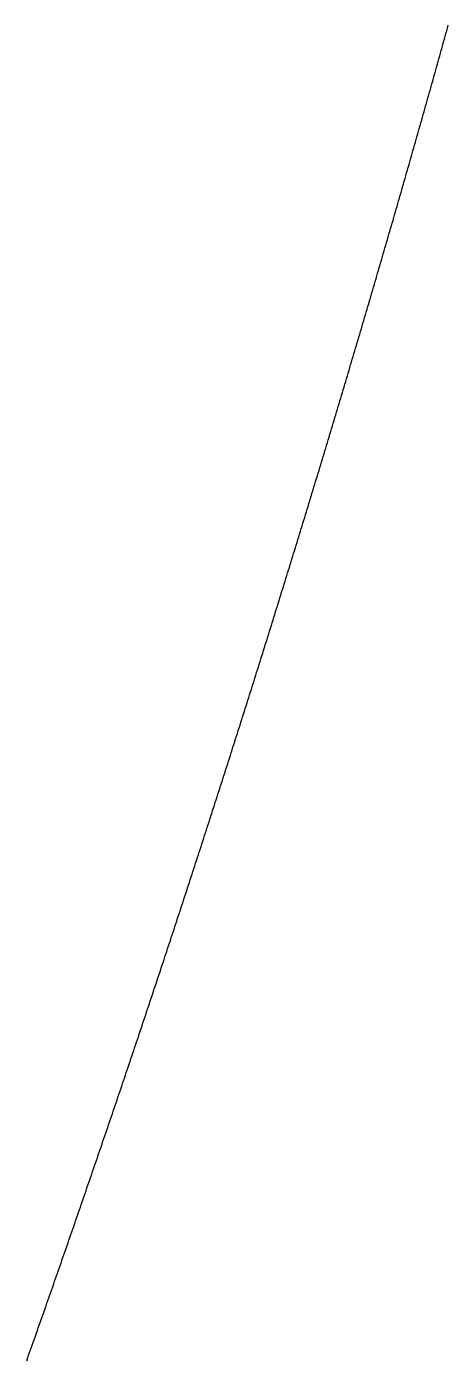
# Model space of a CAD drawing. Extents: x 6805096 to 46905100, y -25788412 to -58651.
# Drawn here: x 45186176 to 45595364, y -19345500 to -18049909 of the extents above; entities that cross this region are included whole.
import ezdxf

# ---------------------------------------------------------------- set-up
doc = ezdxf.new("R2010")
doc.units = 0

msp = doc.modelspace()

# ---------------------------------------------------------------- linework, layer by layer
at = {"layer": 'Layer 1'}
for p, q in [((45591594.532034, -18062111.245141), (45592349.275716, -18059399.863581)), ((45592349.275716, -18059399.863581), (45593103.628741, -18056688.390172)), ((45593103.628741, -18056688.390172), (45593857.591104, -18053976.824959)), ((45593857.591104, -18053976.824959), (45594611.162802, -18051265.167984)), ((45594611.162802, -18051265.167984), (45595364.343831, -18048553.419292)), ((45587814.953903, -18075666.773667), (45588571.650813, -18072955.852011)), ((45588571.650813, -18072955.852011), (45589327.957084, -18070244.838287)), ((45589327.957084, -18070244.838287), (45590083.872715, -18067533.732538)), ((45590083.872715, -18067533.732538), (45590839.397699, -18064822.534808)), ((45590839.397699, -18064822.534808), (45591594.532034, -18062111.245141)), ((45584784.259968, -18086509.53872), (45585542.519389, -18083798.98578)), ((45585542.519389, -18083798.98578), (45586300.388187, -18081088.340595)), ((45586300.388187, -18081088.340595), (45587057.86636, -18078377.603209)), ((45587057.86636, -18078377.603209), (45587814.953903, -18075666.773667)), ((45580987.103674, -18100060.918209), (45581747.316145, -18097350.827153)), ((45581747.316145, -18097350.827153), (45582507.138014, -18094640.643632)), ((45582507.138014, -18094640.643632), (45583266.569277, -18091930.36769)), ((45583266.569277, -18091930.36769), (45584025.609929, -18089219.999371)), ((45584025.609929, -18089219.999371), (45584784.259968, -18086509.53872)), ((45577180.182421, -18113609.984982), (45577942.347844, -18110900.356908)), ((45577942.347844, -18110900.356908), (45578704.122686, -18108190.636151)), ((45578704.122686, -18108190.636151), (45579465.50694, -18105480.822752)), ((45579465.50694, -18105480.822752), (45580226.500604, -18102770.916757)), ((45580226.500604, -18102770.916757), (45580987.103674, -18100060.918209)), ((45573363.496701, -18127156.733539), (45574127.614979, -18124447.569549)), ((45574127.614979, -18124447.569549), (45574891.342694, -18121738.312654)), ((45574891.342694, -18121738.312654), (45575654.679841, -18119028.962898)), ((45575654.679841, -18119028.962898), (45576417.626419, -18116319.520326)), ((45576417.626419, -18116319.520326), (45577180.182421, -18113609.984982)), ((45569537.047006, -18140701.158384), (45570303.11804, -18137992.459576)), ((45570303.11804, -18137992.459576), (45571068.79853, -18135283.667643)), ((45571068.79853, -18135283.667643), (45571834.088473, -18132574.782631)), ((45571834.088473, -18132574.782631), (45572598.987865, -18129865.804581)), ((45572598.987865, -18129865.804581), (45573363.496701, -18127156.733539)), ((45566468.857518, -18151535.021493), (45567236.490686, -18148826.695622)), ((45567236.490686, -18148826.695622), (45568003.733325, -18146118.276451)), ((45568003.733325, -18146118.276451), (45568770.585434, -18143409.764024)), ((45568770.585434, -18143409.764024), (45569537.047006, -18140701.158384)), ((45562624.833906, -18165075.249801), (45563394.419653, -18162367.391092)), ((45563394.419653, -18162367.391092), (45564163.614891, -18159659.438862)), ((45564163.614891, -18159659.438862), (45564932.419617, -18156951.393157)), ((45564932.419617, -18156951.393157), (45565700.833828, -18154243.254019)), ((45565700.833828, -18154243.254019), (45566468.857518, -18151535.021493)), ((45558771.047695, -18178613.139003), (45559542.585922, -18175905.748555)), ((45559542.585922, -18175905.748555), (45560313.73366, -18173198.264366)), ((45560313.73366, -18173198.264366), (45561084.490906, -18170490.686482)), ((45561084.490906, -18170490.686482), (45561854.857656, -18167783.014946)), ((45561854.857656, -18167783.014946), (45562624.833906, -18165075.249801)), ((45554907.499377, -18192148.6836), (45555680.989985, -18189441.762513)), ((45555680.989985, -18189441.762513), (45556454.090126, -18186734.747466)), ((45556454.090126, -18186734.747466), (45557226.799793, -18184027.638502)), ((45557226.799793, -18184027.638502), (45557999.118985, -18181320.435666)), ((45557999.118985, -18181320.435666), (45558771.047695, -18178613.139003)), ((45551034.189442, -18205681.878097), (45551809.632335, -18202975.427469)), ((45551809.632335, -18202975.427469), (45552584.684778, -18200268.882662)), ((45552584.684778, -18200268.882662), (45553359.346769, -18197562.243719)), ((45553359.346769, -18197562.243719), (45554133.618303, -18194855.510684)), ((45554133.618303, -18194855.510684), (45554907.499377, -18192148.6836)), ((45547928.513461, -18216506.737926), (45548705.51811, -18213800.664458)), ((45548705.51811, -18213800.664458), (45549482.132326, -18211094.496635)), ((45549482.132326, -18211094.496635), (45550258.356104, -18208388.2345)), ((45550258.356104, -18208388.2345), (45551034.189442, -18205681.878097)), ((45544037.633855, -18230035.688384), (45544816.590611, -18227330.087356)), ((45544816.590611, -18227330.087356), (45545595.156954, -18224624.391753)), ((45545595.156954, -18224624.391753), (45546373.332879, -18221918.601617)), ((45546373.332879, -18221918.601617), (45547151.118382, -18219212.716993)), ((45547151.118382, -18219212.716993), (45547928.513461, -18216506.737926)), ((45540136.99401, -18243562.273348), (45540917.902775, -18240857.145859)), ((45540917.902775, -18240857.145859), (45541698.421146, -18238151.923574)), ((45541698.421146, -18238151.923574), (45542478.549119, -18235446.606537)), ((45542478.549119, -18235446.606537), (45543258.28669, -18232741.194793)), ((45543258.28669, -18232741.194793), (45544037.633855, -18230035.688384)), ((45536226.594417, -18257086.487318), (45537009.455092, -18254381.834467)), ((45537009.455092, -18254381.834467), (45537791.925392, -18251677.086601)), ((45537791.925392, -18251677.086601), (45538574.005315, -18248972.243763)), ((45538574.005315, -18248972.243763), (45539355.694856, -18246267.305997)), ((45539355.694856, -18246267.305997), (45540136.99401, -18243562.273348)), ((45533091.248053, -18267904.147684), (45533875.670186, -18265199.875336)), ((45533875.670186, -18265199.875336), (45534659.70196, -18262495.507796)), ((45534659.70196, -18262495.507796), (45535443.343371, -18259791.045109)), ((45535443.343371, -18259791.045109), (45536226.594417, -18257086.487318)), ((45529163.282151, -18281424.080012), (45529949.656017, -18278720.284281)), ((45529949.656017, -18278720.284281), (45530735.639544, -18276016.393139)), ((45530735.639544, -18276016.393139), (45531521.232728, -18273312.40663)), ((45531521.232728, -18273312.40663), (45532306.435566, -18270608.324797)), ((45532306.435566, -18270608.324797), (45533091.248053, -18267904.147684)), ((45525225.557876, -18294941.625953), (45526013.883377, -18292238.30794)), ((45526013.883377, -18292238.30794), (45526801.818559, -18289534.894295)), ((45526801.818559, -18289534.894295), (45527589.363418, -18286831.385063)), ((45527589.363418, -18286831.385063), (45528376.51795, -18284127.780287)), ((45528376.51795, -18284127.780287), (45529163.282151, -18281424.080012)), ((45521278.075721, -18308456.780009), (45522068.352759, -18305753.940813)), ((45522068.352759, -18305753.940813), (45522858.239497, -18303051.005765)), ((45522858.239497, -18303051.005765), (45523647.735932, -18300347.97491)), ((45523647.735932, -18300347.97491), (45524436.84206, -18297644.848291)), ((45524436.84206, -18297644.848291), (45525225.557876, -18294941.625953)), ((45517320.836176, -18321969.536683), (45518113.064653, -18319267.177403)), ((45518113.064653, -18319267.177403), (45518904.90285, -18316564.722051)), ((45518904.90285, -18316564.722051), (45519696.350762, -18313862.170673)), ((45519696.350762, -18313862.170673), (45520487.408387, -18311159.523311)), ((45520487.408387, -18311159.523311), (45521278.075721, -18308456.780009)), ((45514148.019551, -18332778.012213), (45514941.809107, -18330076.037657)), ((45514941.809107, -18330076.037657), (45515735.2084, -18327373.966854)), ((45515735.2084, -18327373.966854), (45516528.217424, -18324671.799848)), ((45516528.217424, -18324671.799848), (45517320.836176, -18321969.536683)), ((45510173.217944, -18346286.439744), (45510968.958762, -18343584.947084)), ((45510968.958762, -18343584.947084), (45511764.309336, -18340883.357957)), ((45511764.309336, -18340883.357957), (45512559.269661, -18338181.672406)), ((45512559.269661, -18338181.672406), (45513353.839734, -18335479.890477)), ((45513353.839734, -18335479.890477), (45514148.019551, -18332778.012213)), ((45506188.660325, -18359792.454499), (45506986.352306, -18357091.444834)), ((45506986.352306, -18357091.444834), (45507783.654063, -18354390.338482)), ((45507783.654063, -18354390.338482), (45508580.56559, -18351689.135487)), ((45508580.56559, -18351689.135487), (45509377.086886, -18348987.835893)), ((45509377.086886, -18348987.835893), (45510173.217944, -18346286.439744)), ((45502194.347183, -18373296.05098), (45502993.99023, -18370595.52541)), ((45502993.99023, -18370595.52541), (45503793.243071, -18367894.902932)), ((45503793.243071, -18367894.902932), (45504592.105703, -18365194.183592)), ((45504592.105703, -18365194.183592), (45505390.578122, -18362493.367433)), ((45505390.578122, -18362493.367433), (45506188.660325, -18359792.454499)), ((45498190.279012, -18386797.22369), (45498991.873025, -18384097.183314)), ((45498991.873025, -18384097.183314), (45499793.076853, -18381397.04581)), ((45499793.076853, -18381397.04581), (45500593.890491, -18378696.811225)), ((45500593.890491, -18378696.811225), (45501394.313936, -18375996.4796)), ((45501394.313936, -18375996.4796), (45502194.347183, -18373296.05098)), ((45494980.001184, -18397596.413047), (45495783.155899, -18394896.761618)), ((45495783.155899, -18394896.761618), (45496585.920445, -18392197.012886)), ((45496585.920445, -18392197.012886), (45497388.294818, -18389497.166895)), ((45497388.294818, -18389497.166895), (45498190.279012, -18386797.22369)), ((45490958.375197, -18411093.209114), (45491763.480702, -18408394.044858)), ((45491763.480702, -18408394.044858), (45492568.196058, -18405694.783079)), ((45492568.196058, -18405694.783079), (45493372.521259, -18402995.423822)), ((45493372.521259, -18402995.423822), (45494176.456302, -18400295.96713)), ((45494176.456302, -18400295.96713), (45494980.001184, -18397596.413047)), ((45486926.995556, -18424587.566015), (45487734.051753, -18421888.890032)), ((45487734.051753, -18421888.890032), (45488540.71782, -18419190.116306)), ((45488540.71782, -18419190.116306), (45489346.993752, -18416491.244882)), ((45489346.993752, -18416491.244882), (45490152.879546, -18413792.275803)), ((45490152.879546, -18413792.275803), (45490958.375197, -18411093.209114)), ((45482885.862753, -18438079.478253), (45483694.869543, -18435381.291642)), ((45483694.869543, -18435381.291642), (45484503.486223, -18432683.007069)), ((45484503.486223, -18432683.007069), (45485311.712787, -18429984.624577)), ((45485311.712787, -18429984.624577), (45486119.549233, -18427286.144211)), ((45486119.549233, -18427286.144211), (45486926.995556, -18424587.566015)), ((45478834.97728, -18451568.94033), (45479645.934564, -18448871.244191)), ((45479645.934564, -18448871.244191), (45480456.501758, -18446173.44987)), ((45480456.501758, -18446173.44987), (45481266.678857, -18443475.557411)), ((45481266.678857, -18443475.557411), (45482076.465857, -18440777.566857)), ((45482076.465857, -18440777.566857), (45482885.862753, -18438079.478253)), ((45475587.247308, -18462358.742181), (45476399.764918, -18459661.439212)), ((45476399.764918, -18459661.439212), (45477211.892452, -18456964.037884)), ((45477211.892452, -18456964.037884), (45478023.629907, -18454266.538242)), ((45478023.629907, -18454266.538242), (45478834.97728, -18451568.94033)), ((45471518.808265, -18475843.780114), (45472333.276193, -18473146.969596)), ((45472333.276193, -18473146.969596), (45473147.354065, -18470450.0605)), ((45473147.354065, -18470450.0605), (45473961.041877, -18467753.052869)), ((45473961.041877, -18467753.052869), (45474774.339626, -18465055.946748)), ((45474774.339626, -18465055.946748), (45475587.247308, -18462358.742181)), ((45467440.617927, -18489326.352493), (45468257.036075, -18486630.035526)), ((45468257.036075, -18486630.035526), (45469073.064186, -18483933.61976)), ((45469073.064186, -18483933.61976), (45469888.702258, -18481237.10524)), ((45469888.702258, -18481237.10524), (45470703.950285, -18478540.49201)), ((45470703.950285, -18478540.49201), (45471518.808265, -18475843.780114)), ((45463352.676787, -18502806.45382), (45464171.045055, -18500110.631502)), ((45464171.045055, -18500110.631502), (45464989.023308, -18497414.710167)), ((45464989.023308, -18497414.710167), (45465806.61154, -18494718.689858)), ((45465806.61154, -18494718.689858), (45466623.809748, -18492022.570619)), ((45466623.809748, -18492022.570619), (45467440.617927, -18489326.352493)), ((45459254.985334, -18516284.078596), (45460075.303626, -18513588.752029)), ((45460075.303626, -18513588.752029), (45460895.231921, -18510893.326223)), ((45460895.231921, -18510893.326223), (45461714.770215, -18508197.801224)), ((45461714.770215, -18508197.801224), (45462533.918505, -18505502.177075)), ((45462533.918505, -18505502.177075), (45463352.676787, -18502806.45382)), ((45455969.812278, -18527064.391606), (45456791.690518, -18524369.462431)), ((45456791.690518, -18524369.462431), (45457613.178776, -18521674.433841)), ((45457613.178776, -18521674.433841), (45458434.27705, -18518979.305881)), ((45458434.27705, -18518979.305881), (45459254.985334, -18516284.078596)), ((45451854.571503, -18540537.544738), (45452678.399589, -18537843.113292)), ((45452678.399589, -18537843.113292), (45453501.837713, -18535148.582211)), ((45453501.837713, -18535148.582211), (45454324.885872, -18532453.951541)), ((45454324.885872, -18532453.951541), (45455147.544062, -18529759.221324)), ((45455147.544062, -18529759.221324), (45455969.812278, -18527064.391606)), ((45447729.581793, -18554008.205927), (45448555.359626, -18551314.273308)), ((45448555.359626, -18551314.273308), (45449380.747518, -18548620.240836)), ((45449380.747518, -18548620.240836), (45450205.745464, -18545926.108555)), ((45450205.745464, -18545926.108555), (45451030.35346, -18543231.876507)), ((45451030.35346, -18543231.876507), (45451854.571503, -18540537.544738)), ((45443594.843639, -18567476.369673), (45444422.571121, -18564782.936983)), ((45444422.571121, -18564782.936983), (45445249.908682, -18562089.404219)), ((45445249.908682, -18562089.404219), (45446076.856317, -18559395.771426)), ((45446076.856317, -18559395.771426), (45446903.414022, -18556702.038647)), ((45446903.414022, -18556702.038647), (45447729.581793, -18554008.205927)), ((45439450.357532, -18580942.030481), (45440280.034566, -18578249.098818)), ((45440280.034566, -18578249.098818), (45441109.321697, -18575556.066862)), ((45441109.321697, -18575556.066862), (45441938.218923, -18572862.934657)), ((45441938.218923, -18572862.934657), (45442766.726238, -18570169.702246)), ((45442766.726238, -18570169.702246), (45443594.843639, -18567476.369673)), ((45435296.123964, -18594405.182851), (45436127.750451, -18591712.753316)), ((45436127.750451, -18591712.753316), (45436958.987055, -18589020.223267)), ((45436958.987055, -18589020.223267), (45437789.833773, -18586327.592749)), ((45437789.833773, -18586327.592749), (45438620.290599, -18583634.861806)), ((45438620.290599, -18583634.861806), (45439450.357532, -18580942.030481)), ((45431965.719268, -18605173.894978), (45432798.905247, -18602481.867936)), ((45432798.905247, -18602481.867936), (45433631.701358, -18599789.740205)), ((45433631.701358, -18599789.740205), (45434464.107598, -18597097.511829)), ((45434464.107598, -18597097.511829), (45435296.123964, -18594405.182851)), ((45427793.941509, -18618632.518307), (45428629.076764, -18615940.995372)), ((45428629.076764, -18615940.995372), (45429463.822171, -18613249.371528)), ((45429463.822171, -18613249.371528), (45430298.177726, -18610557.646818)), ((45430298.177726, -18610557.646818), (45431132.143427, -18607865.821287)), ((45431132.143427, -18607865.821287), (45431965.719268, -18605173.894978)), ((45423612.417665, -18632088.617806), (45424449.502097, -18629397.600077)), ((45424449.502097, -18629397.600077), (45425286.196702, -18626706.481218)), ((45425286.196702, -18626706.481218), (45426122.501474, -18624015.261275)), ((45426122.501474, -18624015.261275), (45426958.416412, -18621323.94029)), ((45426958.416412, -18621323.94029), (45427793.941509, -18618632.518307)), ((45419421.148228, -18645542.187976), (45420260.18174, -18642851.676552)), ((45420260.18174, -18642851.676552), (45421098.825443, -18640161.06378)), ((45421098.825443, -18640161.06378), (45421937.079334, -18637470.349702)), ((45421937.079334, -18637470.349702), (45422774.94341, -18634779.534362)), ((45422774.94341, -18634779.534362), (45423612.417665, -18632088.617806)), ((45415220.13369, -18658993.22332), (45416061.116182, -18656303.219302)), ((45416061.116182, -18656303.219302), (45416901.708886, -18653613.113714)), ((45416901.708886, -18653613.113714), (45417741.911798, -18650922.906601)), ((45417741.911798, -18650922.906601), (45418581.724913, -18648232.598007)), ((45418581.724913, -18648232.598007), (45419421.148228, -18645542.187976)), ((45411852.305915, -18669752.222826), (45412694.847522, -18667062.625523)), ((45412694.847522, -18667062.625523), (45413536.999356, -18664372.926475)), ((45413536.999356, -18664372.926475), (45414378.761413, -18661683.125726)), ((45414378.761413, -18661683.125726), (45415220.13369, -18658993.22332)), ((45407633.751432, -18683198.681629), (45408478.241842, -18680509.59371)), ((45408478.241842, -18680509.59371), (45409322.3425, -18677820.403826)), ((45409322.3425, -18677820.403826), (45410166.053401, -18675131.112022)), ((45410166.053401, -18675131.112022), (45411009.37454, -18672441.71834)), ((45411009.37454, -18672441.71834), (45411852.305915, -18669752.222826)), ((45403405.453223, -18696642.590211), (45404251.892339, -18693954.012776)), ((45404251.892339, -18693954.012776), (45405097.941722, -18691265.333156)), ((45405097.941722, -18691265.333156), (45405943.601368, -18688576.551396)), ((45405943.601368, -18688576.551396), (45406788.871272, -18685887.667539)), ((45406788.871272, -18685887.667539), (45407633.751432, -18683198.681629)), ((45399167.411779, -18710083.943076), (45400015.799503, -18707395.877224)), ((45400015.799503, -18707395.877224), (45400863.797513, -18704707.708968)), ((45400863.797513, -18704707.708968), (45401711.405806, -18702019.438351)), ((45401711.405806, -18702019.438351), (45402558.624377, -18699331.065417)), ((45402558.624377, -18699331.065417), (45403405.453223, -18696642.590211)), ((45394919.627594, -18723522.734725), (45395769.963827, -18720835.181556)), ((45395769.963827, -18720835.181556), (45396619.910366, -18718147.525763)), ((45396619.910366, -18718147.525763), (45397469.467207, -18715459.767389)), ((45397469.467207, -18715459.767389), (45398318.634346, -18712771.906479)), ((45398318.634346, -18712771.906479), (45399167.411779, -18710083.943076)), ((45391514.385801, -18734271.920275), (45392366.28077, -18731584.778044)), ((45392366.28077, -18731584.778044), (45393217.786061, -18728897.533013)), ((45393217.786061, -18728897.533013), (45394068.901671, -18726210.185225)), ((45394068.901671, -18726210.185225), (45394919.627594, -18723522.734725)), ((45387249.065917, -18747706.087882), (45388102.909218, -18745019.460314)), ((45388102.909218, -18745019.460314), (45388956.362862, -18742332.729725)), ((45388956.362862, -18742332.729725), (45389809.426842, -18739645.896159)), ((45389809.426842, -18739645.896159), (45390662.101157, -18736958.959661)), ((45390662.101157, -18736958.959661), (45391514.385801, -18734271.920275)), ((45382974.004666, -18761137.67888), (45383829.796202, -18758451.567073)), ((45383829.796202, -18758451.567073), (45384685.198099, -18755765.352026)), ((45384685.198099, -18755765.352026), (45385540.210353, -18753079.033783)), ((45385540.210353, -18753079.033783), (45386394.83296, -18750392.612387)), ((45386394.83296, -18750392.612387), (45387249.065917, -18747706.087882)), ((45378689.202541, -18774566.687772), (45379546.942212, -18771881.092826)), ((45379546.942212, -18771881.092826), (45380404.292265, -18769195.39442)), ((45380404.292265, -18769195.39442), (45381261.252694, -18766509.592598)), ((45381261.252694, -18766509.592598), (45382117.823495, -18763823.687403)), ((45382117.823495, -18763823.687403), (45382974.004666, -18761137.67888)), ((45374394.660032, -18787993.109058), (45375254.347741, -18785308.032073)), ((45375254.347741, -18785308.032073), (45376113.64585, -18782622.851408)), ((45376113.64585, -18782622.851408), (45376972.554356, -18779937.567107)), ((45376972.554356, -18779937.567107), (45377831.073254, -18777252.179213)), ((45377831.073254, -18777252.179213), (45378689.202541, -18774566.687772)), ((45370090.377631, -18801416.937242), (45370952.013279, -18798732.379317)), ((45370952.013279, -18798732.379317), (45371813.259347, -18796047.717493)), ((45371813.259347, -18796047.717493), (45372674.115831, -18793362.951812)), ((45372674.115831, -18793362.951812), (45373534.582728, -18790678.082319)), ((45373534.582728, -18790678.082319), (45374394.660032, -18787993.109058)), ((45366639.939319, -18812154.129061), (45367503.133247, -18809469.987176)), ((45367503.133247, -18809469.987176), (45368365.937612, -18806785.741216)), ((45368365.937612, -18806785.741216), (45369228.352408, -18804101.391223)), ((45369228.352408, -18804101.391223), (45370090.377631, -18801416.937242)), ((45362318.126352, -18825573.275807), (45363183.268042, -18822889.654961)), ((45363183.268042, -18822889.654961), (45364048.020188, -18820205.92982)), ((45364048.020188, -18820205.92982), (45364912.382785, -18817522.100427)), ((45364912.382785, -18817522.100427), (45365776.35583, -18814838.166826)), ((45365776.35583, -18814838.166826), (45366639.939319, -18812154.129061)), ((45357986.574868, -18838989.814056), (45358853.664223, -18836306.71535)), ((45358853.664223, -18836306.71535), (45359720.364052, -18833623.512128)), ((45359720.364052, -18833623.512128), (45360586.674353, -18830940.204434)), ((45360586.674353, -18830940.204434), (45361452.59512, -18828256.792312)), ((45361452.59512, -18828256.792312), (45362318.126352, -18825573.275807)), ((45353645.285361, -18852403.738312), (45354514.322281, -18849721.162844)), ((45354514.322281, -18849721.162844), (45355382.969695, -18847038.48264)), ((45355382.969695, -18847038.48264), (45356251.227601, -18844355.697745)), ((45356251.227601, -18844355.697745), (45357119.095993, -18841672.808203)), ((45357119.095993, -18841672.808203), (45357986.574868, -18838989.814056)), ((45349294.258321, -18865815.043075), (45350165.242708, -18863132.991946)), ((45350165.242708, -18863132.991946), (45351035.837609, -18860450.835861)), ((45351035.837609, -18860450.835861), (45351906.043021, -18857768.574864)), ((45351906.043021, -18857768.574864), (45352775.85894, -18855086.209)), ((45352775.85894, -18855086.209), (45353645.285361, -18852403.738312)), ((45344933.494239, -18879223.72285), (45345806.425995, -18876542.197158)), ((45345806.425995, -18876542.197158), (45346678.968285, -18873860.566291)), ((45346678.968285, -18873860.566291), (45347551.121105, -18871178.830292)), ((45347551.121105, -18871178.830292), (45348422.884452, -18868496.989205)), ((45348422.884452, -18868496.989205), (45349294.258321, -18865815.043075)), ((45341437.872635, -18889948.772983), (45342312.362215, -18887267.668433)), ((45342312.362215, -18887267.668433), (45343186.462345, -18884586.458531)), ((45343186.462345, -18884586.458531), (45344060.173021, -18881905.143322)), ((45344060.173021, -18881905.143322), (45344933.494239, -18879223.72285)), ((45337059.583118, -18903352.713922), (45337936.01989, -18900672.136789)), ((45337936.01989, -18900672.136789), (45338812.067232, -18897991.454084)), ((45338812.067232, -18897991.454084), (45339687.725139, -18895310.665852)), ((45339687.725139, -18895310.665852), (45340562.993608, -18892629.772137)), ((45340562.993608, -18892629.772137), (45341437.872635, -18889948.772983)), ((45332671.557935, -18916754.014478), (45333549.941801, -18914073.965861)), ((45333549.941801, -18914073.965861), (45334427.936257, -18911393.811453)), ((45334427.936257, -18911393.811453), (45335305.541297, -18908713.551298)), ((45335305.541297, -18908713.551298), (45336182.756919, -18906033.18544)), ((45336182.756919, -18906033.18544), (45337059.583118, -18903352.713922)), ((45328273.79758, -18930152.669154), (45329154.128441, -18927473.150153)), ((45329154.128441, -18927473.150153), (45330034.069911, -18924793.525141)), ((45330034.069911, -18924793.525141), (45330913.621986, -18922113.794162)), ((45330913.621986, -18922113.794162), (45331792.784662, -18919433.95726)), ((45331792.784662, -18919433.95726), (45332671.557935, -18916754.014478)), ((45323866.302542, -18943548.67245), (45324748.580301, -18940869.684165)), ((45324748.580301, -18940869.684165), (45325630.468688, -18938190.589649)), ((45325630.468688, -18938190.589649), (45326511.967699, -18935511.388946)), ((45326511.967699, -18935511.388946), (45327393.077331, -18932832.082099)), ((45327393.077331, -18932832.082099), (45328273.79758, -18930152.669154)), ((45319449.073314, -18956942.018871), (45320333.297871, -18954263.562401)), ((45320333.297871, -18954263.562401), (45321217.133077, -18951584.99948)), ((45321217.133077, -18951584.99948), (45322100.578926, -18948906.330152)), ((45322100.578926, -18948906.330152), (45322983.635416, -18946227.55446)), ((45322983.635416, -18946227.55446), (45323866.302542, -18943548.67245)), ((45315908.281644, -18967654.779362), (45316794.06357, -18964976.749135)), ((45316794.06357, -18964976.749135), (45317679.456159, -18962298.612282)), ((45317679.456159, -18962298.612282), (45318564.459409, -18959620.368846)), ((45318564.459409, -18959620.368846), (45319449.073314, -18956942.018871)), ((45311473.532112, -18981043.32955), (45312361.260659, -18978365.833118)), ((45312361.260659, -18978365.833118), (45313248.59989, -18975688.229839)), ((45313248.59989, -18975688.229839), (45314135.5498, -18973010.519758)), ((45314135.5498, -18973010.519758), (45315022.110387, -18970332.702917)), ((45315022.110387, -18970332.702917), (45315908.281644, -18967654.779362)), ((45307029.049765, -18994429.207469), (45307918.724836, -18991752.245931)), ((45307918.724836, -18991752.245931), (45308808.01061, -18989075.177326)), ((45308808.01061, -18989075.177326), (45309696.907083, -18986398.001698)), ((45309696.907083, -18986398.001698), (45310585.414252, -18983720.719092)), ((45310585.414252, -18983720.719092), (45311473.532112, -18981043.32955)), ((45302574.835095, -19007812.40762), (45303466.456591, -19005135.982075)), ((45303466.456591, -19005135.982075), (45304357.68881, -19002459.449244)), ((45304357.68881, -19002459.449244), (45305248.531748, -18999782.809169)), ((45305248.531748, -18999782.809169), (45306138.985401, -18997106.061897)), ((45306138.985401, -18997106.061897), (45307029.049765, -18994429.207469)), ((45298110.888594, -19021192.924505), (45299004.456417, -19018517.036053)), ((45299004.456417, -19018517.036053), (45299897.634982, -19015841.040095)), ((45299897.634982, -19015841.040095), (45300790.424287, -19013164.936674)), ((45300790.424287, -19013164.936674), (45301682.824325, -19010488.725834)), ((45301682.824325, -19010488.725834), (45302574.835095, -19007812.40762)), ((45293637.210753, -19034570.752627), (45294532.724804, -19031895.402368)), ((45294532.724804, -19031895.402368), (45295427.849618, -19029219.944382)), ((45295427.849618, -19029219.944382), (45296322.58519, -19026544.378714)), ((45296322.58519, -19026544.378714), (45297216.931517, -19023868.705407)), ((45297216.931517, -19023868.705407), (45298110.888594, -19021192.924505)), ((45290051.262245, -19045271.075521), (45290948.333209, -19042596.156607)), ((45290948.333209, -19042596.156607), (45291845.014951, -19039921.129791)), ((45291845.014951, -19039921.129791), (45292741.307467, -19037245.995116)), ((45292741.307467, -19037245.995116), (45293637.210753, -19034570.752627)), ((45285560.069231, -19058644.050015), (45286459.086247, -19055969.671273)), ((45286459.086247, -19055969.671273), (45287357.71406, -19053295.184408)), ((45287357.71406, -19053295.184408), (45288255.952667, -19050620.589465)), ((45288255.952667, -19050620.589465), (45289153.802063, -19047945.886488)), ((45289153.802063, -19047945.886488), (45290051.262245, -19045271.075521)), ((45281059.146253, -19072014.320351), (45281960.109222, -19069340.482881)), ((45281960.109222, -19069340.482881), (45282860.683009, -19066666.537067)), ((45282860.683009, -19066666.537067), (45283760.867608, -19063992.482956)), ((45283760.867608, -19063992.482956), (45284660.663017, -19061318.320591)), ((45284660.663017, -19061318.320591), (45285560.069231, -19058644.050015)), ((45276548.493803, -19085381.881033), (45277451.402627, -19082708.585933)), ((45277451.402627, -19082708.585933), (45278353.922288, -19080035.182271)), ((45278353.922288, -19080035.182271), (45279256.052782, -19077361.670091)), ((45279256.052782, -19077361.670091), (45280157.794105, -19074688.049436)), ((45280157.794105, -19074688.049436), (45281059.146253, -19072014.320351)), ((45272028.112372, -19098746.726563), (45272932.966953, -19096073.974933)), ((45272932.966953, -19096073.974933), (45273837.432391, -19093401.114521)), ((45273837.432391, -19093401.114521), (45274741.508681, -19090728.145371)), ((45274741.508681, -19090728.145371), (45275645.19582, -19088055.067527)), ((45275645.19582, -19088055.067527), (45276548.493803, -19085381.881033)), ((45267498.002453, -19112108.851442), (45268404.802692, -19109436.644382)), ((45268404.802692, -19109436.644382), (45269311.213808, -19106764.32832)), ((45269311.213808, -19106764.32832), (45270217.235796, -19104091.903301)), ((45270217.235796, -19104091.903301), (45271122.868652, -19101419.369367)), ((45271122.868652, -19101419.369367), (45272028.112372, -19098746.726563)), ((45262958.164535, -19125468.250173), (45263866.910335, -19122796.588783)), ((45263866.910335, -19122796.588783), (45264775.26703, -19120124.818171)), ((45264775.26703, -19120124.818171), (45265683.234618, -19117452.93838)), ((45265683.234618, -19117452.93838), (45266590.813093, -19114780.949456)), ((45266590.813093, -19114780.949456), (45267498.002453, -19112108.851442)), ((45259319.290373, -19136153.802637), (45260229.59255, -19133482.578574)), ((45260229.59255, -19133482.578574), (45261139.505639, -19130811.245113)), ((45261139.505639, -19130811.245113), (45262049.029635, -19128139.802298)), ((45262049.029635, -19128139.802298), (45262958.164535, -19125468.250173)), ((45254761.943298, -19149508.280448), (45255674.190859, -19146837.604033)), ((45255674.190859, -19146837.604033), (45256586.04935, -19144166.818001)), ((45256586.04935, -19144166.818001), (45257497.518769, -19141495.922395)), ((45257497.518769, -19141495.922395), (45258408.599111, -19138824.917259)), ((45258408.599111, -19138824.917259), (45259319.290373, -19136153.802637)), ((45250194.869602, -19162860.016716), (45251109.062447, -19160189.88905)), ((45251109.062447, -19160189.88905), (45252022.866244, -19157519.651546)), ((45252022.866244, -19157519.651546), (45252936.280987, -19154849.304248)), ((45252936.280987, -19154849.304248), (45253849.306673, -19152178.847201)), ((45253849.306673, -19152178.847201), (45254761.943298, -19149508.280448)), ((45245618.069776, -19176209.005946), (45246534.207808, -19173539.428127)), ((45246534.207808, -19173539.428127), (45247449.95681, -19170869.740251)), ((45247449.95681, -19170869.740251), (45248365.31678, -19168199.942361)), ((45248365.31678, -19168199.942361), (45249280.287711, -19165530.034501)), ((45249280.287711, -19165530.034501), (45250194.869602, -19162860.016716)), ((45241031.544311, -19189555.242638), (45241949.627432, -19186886.215766)), ((45241949.627432, -19186886.215766), (45242867.321542, -19184217.078617)), ((45242867.321542, -19184217.078617), (45243784.626639, -19181547.831235)), ((45243784.626639, -19181547.831235), (45244701.542718, -19178878.473663)), ((45244701.542718, -19178878.473663), (45245618.069776, -19176209.005946)), ((45236435.293699, -19202898.721295), (45237355.32181, -19200230.24647)), ((45237355.32181, -19200230.24647), (45238274.96093, -19197561.661148)), ((45238274.96093, -19197561.661148), (45239194.211057, -19194892.965373)), ((45239194.211057, -19194892.965373), (45240113.072185, -19192224.159188)), ((45240113.072185, -19192224.159188), (45241031.544311, -19189555.242638)), ((45231829.318432, -19216239.436419), (45232751.291435, -19213571.514741)), ((45232751.291435, -19213571.514741), (45233672.875466, -19210903.482345)), ((45233672.875466, -19210903.482345), (45234594.070524, -19208235.339276)), ((45234594.070524, -19208235.339276), (45235514.876603, -19205567.085578)), ((45235514.876603, -19205567.085578), (45236435.293699, -19202898.721295)), ((45228137.536797, -19226910.01508), (45229061.065642, -19224242.536711)), ((45229061.065642, -19224242.536711), (45229984.205532, -19221574.947448)), ((45229984.205532, -19221574.947448), (45230906.956463, -19218907.247336)), ((45230906.956463, -19218907.247336), (45231829.318432, -19216239.436419)), ((45223514.058388, -19240245.741991), (45224439.531948, -19237578.818747)), ((45224439.531948, -19237578.818747), (45225364.616573, -19234911.78439)), ((45225364.616573, -19234911.78439), (45226289.312258, -19232244.638964)), ((45226289.312258, -19232244.638964), (45227213.619001, -19229577.382513)), ((45227213.619001, -19229577.382513), (45228137.536797, -19226910.01508)), ((45218880.856701, -19253578.689976), (45219808.274877, -19250912.322957)), ((45219808.274877, -19250912.322957), (45220735.304138, -19248245.844605)), ((45220735.304138, -19248245.844605), (45221661.944479, -19245579.254964)), ((45221661.944479, -19245579.254964), (45222588.195897, -19242912.554078)), ((45222588.195897, -19242912.554078), (45223514.058388, -19240245.741991)), ((45214237.932225, -19266908.853536), (45215167.29492, -19264243.043842)), ((45215167.29492, -19264243.043842), (45216096.268718, -19261577.122595)), ((45216096.268718, -19261577.122595), (45217024.853617, -19258911.089839)), ((45217024.853617, -19258911.089839), (45217953.049613, -19256244.945618)), ((45217953.049613, -19256244.945618), (45218880.856701, -19253578.689976)), ((45209585.285453, -19280236.227175), (45210516.592568, -19277570.975905)), ((45210516.592568, -19277570.975905), (45211447.510806, -19274905.612862)), ((45211447.510806, -19274905.612862), (45212378.040164, -19272240.13809)), ((45212378.040164, -19272240.13809), (45213308.180639, -19269574.551634)), ((45213308.180639, -19269574.551634), (45214237.932225, -19266908.853536)), ((45204922.916877, -19293560.805394), (45205856.168313, -19290896.113647)), ((45205856.168313, -19290896.113647), (45206789.030892, -19288231.309908)), ((45206789.030892, -19288231.309908), (45207721.504612, -19285566.394221)), ((45207721.504612, -19285566.394221), (45208653.589467, -19282901.366628)), ((45208653.589467, -19282901.366628), (45209585.285453, -19280236.227175)), ((45200250.826987, -19306882.582695), (45201186.022646, -19304218.451572)), ((45201186.022646, -19304218.451572), (45202120.829469, -19301554.208236)), ((45202120.829469, -19301554.208236), (45203055.247451, -19298889.852732)), ((45203055.247451, -19298889.852732), (45203989.276588, -19296225.385103)), ((45203989.276588, -19296225.385103), (45204922.916877, -19293560.805394)), ((45196506.15606, -19317537.984181), (45197442.907027, -19314874.302348)), ((45197442.907027, -19314874.302348), (45198379.269173, -19312210.508127)), ((45198379.269173, -19312210.508127), (45199315.242494, -19309546.601561)), ((45199315.242494, -19309546.601561), (45200250.826987, -19306882.582695)), ((45191816.569044, -19330854.705976), (45192755.264058, -19328191.586746)), ((45192755.264058, -19328191.586746), (45193693.57027, -19325528.354908)), ((45193693.57027, -19325528.354908), (45194631.487677, -19322865.010505)), ((45194631.487677, -19322865.010505), (45195569.016275, -19320201.553581)), ((45195569.016275, -19320201.553581), (45196506.15606, -19317537.984181)), ((45187117.262092, -19344168.611461), (45188057.901054, -19341506.055933)), ((45188057.901054, -19341506.055933), (45188998.151234, -19338843.387576)), ((45188998.151234, -19338843.387576), (45189938.012628, -19336180.606435)), ((45189938.012628, -19336180.606435), (45190877.485233, -19333517.712554)), ((45190877.485233, -19333517.712554), (45191816.569044, -19330854.705976)), ((45186176.234352, -19346831.054117), (45187117.262092, -19344168.611461))]:
    msp.add_line(p, q, dxfattribs=at)

doc.saveas('drawing.dxf')
